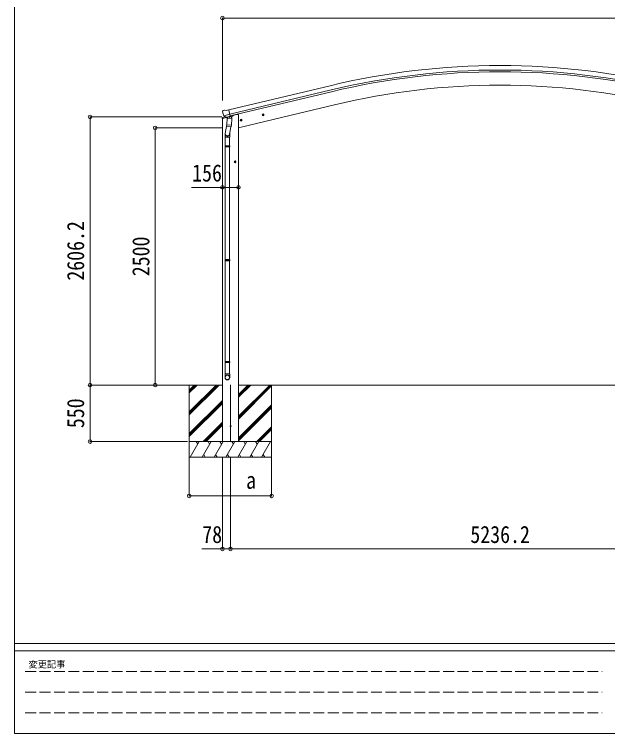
# Model space of a CAD drawing. Units: millimetres at full size. Extents: x -9783 to 9892, y -6828 to 6752.
# Drawn here: x -9783 to -4022, y -6828 to 163 of the extents above; entities that cross this region are included whole.
import ezdxf
from ezdxf.enums import TextEntityAlignment as Align

# ---------------------------------------------------------------- set-up
doc = ezdxf.new("R2010")
doc.units = ezdxf.units.MM
doc.header["$LTSCALE"] = 35
doc.header["$PDMODE"] = 32
doc.header["$PDSIZE"] = 35
doc.linetypes.add('DASHED3', pattern=[4, 3, -1])
for name, color, linetype, lineweight in [('0-0_0', 7, 'Continuous', 9), ('0-1_本体', 4, 'Continuous', 9), ('0-2_部品', 7, 'Continuous', 9), ('0-8_PARTS2', 2, 'Continuous', 9), ('0-A_寸法', 6, 'Continuous', 9), ('F-0_240', 7, 'Continuous', 9)]:
    doc.layers.add(name, color=color, linetype=linetype, lineweight=lineweight)
doc.styles.add('ＭＳ ゴシック', font='')
doc.styles.get('ＭＳ ゴシック').set_extended_font_data('MS Gothic')

msp = doc.modelspace()

# ---------------------------------------------------------------- linework, layer by layer
at = {"layer": '0-0_0'}
for p, q in [((-7762.31, -3439.41), (-8263.98, -3439.42)), ((-8084.76, -3439.41), (-8084.76, -4139.41)), ((-8084.76, -3700.14), (-7824.03, -3439.41)), ((-8084.76, -3714.28), (-7809.89, -3439.41)), ((-8084.76, -3728.43), (-7795.75, -3439.41)), ((-8084.76, -3516.3), (-8007.88, -3439.41)), ((-8084.76, -3502.15), (-8022.02, -3439.41)), ((-8084.76, -3488.01), (-8036.16, -3439.41)), ((-7606.31, -3742.19), (-7303.53, -3439.41)), ((-7606.31, -3756.33), (-7289.39, -3439.41)), ((-7606.31, -3558.35), (-7487.38, -3439.41)), ((-7606.31, -3544.2), (-7501.52, -3439.41)), ((-7606.31, -3530.06), (-7515.66, -3439.41)), ((-7606.31, -3770.48), (-7284.76, -3448.93)), ((-7605.81, -3439.41), (-2526.66, -3439.41)), ((-7284.76, -3439.41), (-7284.76, -4139.41)), ((-8084.76, -3912.27), (-7762.31, -3589.83)), ((-8084.76, -3926.42), (-7762.31, -3603.97)), ((-8084.76, -3940.56), (-7762.31, -3618.11)), ((-7606.31, -3954.32), (-7284.76, -3632.78)), ((-7606.31, -3968.46), (-7284.76, -3646.92)), ((-7606.31, -3982.61), (-7284.76, -3661.06)), ((-7949.77, -3989.41), (-7762.31, -3801.96)), ((-7935.63, -3989.41), (-7762.31, -3816.1)), ((-7921.48, -3989.41), (-7762.31, -3830.24)), ((-7429.27, -3989.41), (-7284.76, -3844.91)), ((-7415.13, -3989.41), (-7284.76, -3859.05)), ((-7400.98, -3989.41), (-7284.76, -3873.19)), ((-7284.76, -3989.41), (-8084.76, -3989.41)), ((-8074.47, -4139.41), (-7987.87, -3989.41)), ((-8002.87, -4015.4), (-8017.87, -3989.41)), ((-7959, -4139.41), (-7872.4, -3989.41)), ((-7887.4, -4015.4), (-7902.4, -3989.41)), ((-7843.53, -4139.41), (-7756.93, -3989.41)), ((-7771.93, -4015.4), (-7786.93, -3989.41)), ((-7617.76, -3989.41), (-7751.76, -3989.41)), ((-7728.06, -4139.41), (-7641.46, -3989.41)), ((-7656.46, -4015.4), (-7671.46, -3989.41)), ((-7612.59, -4139.41), (-7525.99, -3989.41)), ((-7540.99, -4015.4), (-7555.99, -3989.41)), ((-7497.12, -4139.41), (-7410.52, -3989.41)), ((-7440.52, -3989.41), (-7425.52, -4015.4)), ((-7381.65, -4139.41), (-7295.05, -3989.41)), ((-7944, -4113.44), (-7929, -4139.41)), ((-7828.53, -4113.43), (-7813.53, -4139.41)), ((-7713.06, -4113.43), (-7698.06, -4139.41)), ((-7597.59, -4113.44), (-7582.59, -4139.41)), ((-7482.12, -4113.44), (-7467.12, -4139.41)), ((-7366.65, -4113.44), (-7351.65, -4139.41)), ((-8084.76, -4139.41), (-7284.76, -4139.41))]:
    msp.add_line(p, q, dxfattribs=at)
at = {"layer": '0-1_本体'}
for p, q in [((-6717.39, -529.63), (-7700.64, -765.69)), ((-6707.32, -571.61), (-7690.56, -807.67)), ((-6703.39, -587.98), (-7686.64, -824.01)), ((-7095.6, -816.86), (-6672.81, -715.36)), ((-7626.81, -810.03), (-7660.08, -818.02)), ((-7606.31, -810.03), (-7626.31, -810.03)), ((-7606.31, -3989.41), (-7606.31, -810.03)), ((-7606.31, -939.47), (-7095.6, -816.86)), ((-7762.31, -3989.41), (-7762.31, -849.18))]:
    msp.add_line(p, q, dxfattribs=at)
for radius in [7073, 7029.83, 7013, 6882]:
    msp.add_arc((-5066.23, -7407.21), radius, 76.5, 103.5, dxfattribs=at)
at = {"layer": '0-2_部品'}
for p, q in [((-7754.7, -770.77), (-7741.52, -767.61)), ((-7726.96, -770.28), (-7740.22, -767.58)), ((-7726.96, -770.28), (-7701.03, -764.06)), ((-7762.02, -781.6), (-7761.74, -782.75)), ((-7734.9, -833.46), (-7761.84, -839.93)), ((-7757.8, -773.02), (-7761.65, -779.32)), ((-7747.96, -821.9), (-7690.46, -808.1)), ((-7731.11, -836.81), (-7747.49, -822.32)), ((-7728.4, -837.38), (-7720.88, -835.58)), ((-7727.57, -837.26), (-7726.04, -836.9)), ((-7726.04, -836.9), (-7689.33, -828.09)), ((-7724.2, -837.13), (-7724.25, -837.87)), ((-7723.49, -838.91), (-7697.68, -845.34)), ((-7695.28, -829.91), (-7696.3, -844.52)), ((-7689.33, -828.09), (-7687.8, -827.72)), ((-7686.25, -825.61), (-7685.3, -825.68)), ((-7685.3, -825.68), (-7671.99, -841)), ((-7681.62, -829.93), (-7663.41, -825.55)), ((-7659.58, -817.54), (-7659.58, -820.69)), ((-7357.89, -810.93), (-7377.34, -815.6)), ((-7374.92, -815.01), (-7372.78, -807.82)), ((-7369.75, -820.46), (-7374.92, -815.01)), ((-7372.78, -807.82), (-7365.49, -806.07)), ((-7365.28, -822.99), (-7369.95, -803.54)), ((-7365.49, -806.07), (-7360.32, -811.51)), ((-7764.14, -849.74), (-7721.32, -839.46)), ((-7764.14, -842.84), (-7764.14, -849.74)), ((-7720.89, -905.97), (-7735.43, -993.84)), ((-7716.58, -844.25), (-7721.25, -911.09)), ((-7670.89, -847.45), (-7716.58, -844.25)), ((-7714.8, -841.07), (-7715.03, -844.36)), ((-7675.56, -914.28), (-7670.89, -847.45)), ((-7671.99, -841), (-7672.43, -847.34)), ((-7571.82, -862.29), (-7591.26, -866.95)), ((-7588.84, -866.37), (-7586.71, -859.18)), ((-7583.67, -871.82), (-7588.84, -866.37)), ((-7586.71, -859.18), (-7579.41, -857.42)), ((-7579.2, -874.34), (-7583.87, -854.9)), ((-7579.41, -857.42), (-7574.24, -862.87)), ((-7722.11, -923.56), (-7721.24, -911.09)), ((-7721.71, -924.91), (-7721.72, -924.91)), ((-7675.56, -914.28), (-7721.25, -911.09)), ((-7720.27, -925.69), (-7678.57, -928.61)), ((-7682.1, -928.36), (-7694.73, -1003.16)), ((-7675.57, -914.28), (-7676.46, -926.98)), ((-7737.58, -1031), (-7737.58, -996.65)), ((-7691.58, -1031), (-7737.58, -1031)), ((-7735.58, -1031), (-7735.58, -1113.66)), ((-7693.58, -1031), (-7693.58, -1113.66)), ((-7691.58, -996.34), (-7691.58, -1031)), ((-7737.58, -1115.66), (-7736.58, -1113.66)), ((-7691.58, -1115.66), (-7737.58, -1115.66)), ((-7692.58, -1113.66), (-7736.58, -1113.66)), ((-7691.58, -1115.66), (-7692.58, -1113.66)), ((-7691.58, -1115.66), (-7691.58, -1123.66)), ((-7691.58, -1123.66), (-7737.58, -1123.66)), ((-7692.58, -1125.66), (-7736.58, -1125.66)), ((-7735.58, -1125.66), (-7735.58, -2219.84)), ((-7693.58, -1125.66), (-7693.58, -2219.84)), ((-7691.58, -1123.66), (-7692.58, -1125.66)), ((-7630.07, -1269.53), (-7650.07, -1269.53)), ((-7647.58, -1269.53), (-7643.83, -1263.03)), ((-7643.83, -1276.03), (-7647.58, -1269.53)), ((-7643.83, -1263.03), (-7636.32, -1263.03)), ((-7640.07, -1279.53), (-7640.07, -1259.53)), ((-7636.32, -1263.03), (-7632.57, -1269.53)), ((-7737.58, -2221.84), (-7736.58, -2219.84)), ((-7691.58, -2221.84), (-7737.58, -2221.84)), ((-7691.58, -2229.84), (-7737.58, -2229.84)), ((-7692.58, -2219.84), (-7736.58, -2219.84)), ((-7692.58, -2231.84), (-7736.58, -2231.84)), ((-7735.58, -2231.84), (-7735.58, -3210.03)), ((-7693.58, -2231.84), (-7693.58, -3210.03)), ((-7691.58, -2221.84), (-7692.58, -2219.84)), ((-7691.58, -2229.84), (-7692.58, -2231.84)), ((-7691.58, -2221.84), (-7691.58, -2229.84)), ((-7737.58, -3212.03), (-7736.58, -3210.03)), ((-7691.58, -3212.03), (-7737.58, -3212.03)), ((-7692.58, -3210.03), (-7736.58, -3210.03)), ((-7691.58, -3212.03), (-7692.58, -3210.03)), ((-7691.58, -3212.03), (-7691.58, -3220.03)), ((-7691.58, -3220.03), (-7737.58, -3220.03)), ((-7692.58, -3222.03), (-7736.58, -3222.03)), ((-7735.58, -3222.03), (-7735.58, -3332.03)), ((-7693.58, -3222.03), (-7693.58, -3332.03)), ((-7691.58, -3220.03), (-7692.58, -3222.03)), ((-7737.58, -3366.17), (-7737.58, -3332.03)), ((-7691.58, -3332.03), (-7737.58, -3332.03)), ((-7691.58, -3366.17), (-7691.58, -3332.03))]:
    msp.add_line(p, q, dxfattribs=at)
for points in [[(-7695.6, -829.51), (-7685.88, -827.17), (-7701.03, -764.06)], [(-7748.23, -821.33), (-7747.65, -822.17), (-7747.49, -822.32)], [(-7695.6, -829.51), (-7695.84, -829.66), (-7720.6, -835.6), (-7720.88, -835.58)], [(-7360.32, -811.51), (-7362.45, -818.71), (-7369.75, -820.46)], [(-7574.24, -862.87), (-7576.37, -870.06), (-7583.67, -871.82)], [(-7737.58, -1115.66), (-7737.58, -1123.66), (-7736.58, -1125.66)], [(-7632.57, -1269.53), (-7636.32, -1276.03), (-7643.83, -1276.03)], [(-7737.58, -2221.84), (-7737.58, -2229.84), (-7736.58, -2231.84)], [(-7737.58, -3212.03), (-7737.58, -3220.03), (-7736.58, -3222.03)]]:
    msp.add_lwpolyline(points, dxfattribs=at)
for centre, radius in [((-7367.62, -813.26), 8.5), ((-7367.62, -813.26), 7.7), ((-7367.62, -813.26), 6.5), ((-7581.54, -864.62), 8.5), ((-7581.54, -864.62), 7.7), ((-7581.54, -864.62), 6.5), ((-7640.07, -1269.53), 8.5), ((-7640.07, -1269.53), 7.7), ((-7640.07, -1269.53), 6.5)]:
    msp.add_circle(centre, radius, dxfattribs=at)
at = {"layer": '0-2_部品', "color": 4}
msp.add_circle((-7683.81, -3839.41), 4.5, dxfattribs=at)
at = {"layer": '0-2_部品'}
for centre, radius, start, end in [((-7740.82, -770.52), 3, 78.5, 103.5), ((-7564.94, -735.5), 202.4, 193.5, 205.09125), ((-7753.53, -775.63), 5, 103.5, 148.5), ((-7727.68, -836.78), 0.5, 248.23754, 283.5), ((-7724.7, -837.09), 0.5, 356, 103.5), ((-7723.25, -837.94), 1, 176, 256), ((-7694.68, -829.99), 0.604, 100.59842, 172.20595), ((-7687.92, -827.23), 0.5, 283.5, 318.76246), ((-7664.58, -820.69), 5, 283.5, 0), ((-7761.14, -842.84), 3, 103.5, 180), ((-7697.33, -844.37), 1.03, 250.03897, 351.96569), ((-7720.17, -923.73), 1.95, 175.04017, 217.47766), ((-7720.13, -923.7), 2, 217.40962, 266), ((-7678.43, -926.61), 2, 266, 349.46843), ((-7707.58, -996.65), 30, 177.45142, 180)]:
    msp.add_arc(centre, radius, start, end, dxfattribs=at)
for centre, major_axis, ratio, start_param, end_param in [((-7759.1, -780.88), (-1.57, -2.57), 0.99628, 4.712389, 5.4996506), ((-7729.12, -834.56), (-0.73, -2.92), 0.997631, 5.8041905, 6.6006116), ((-7729.07, -834.33), (2.63, 3.16), 0.650902, 4.0958226, 4.1686332), ((-7729.1, -834.46), (-0.73, -2.92), 0.997631, 0.3902369, 0.4789948), ((-7714.58, -996.34), (23, 0), 0.996195, 2.5560258, 6.5663028), ((-7714.58, -996.34), (21, 0), 0.996195, 2.9349147, 5.9512394), ((-7714.58, -3364.43), (-23, 0), 0.996195, 3.1415927, 6.2831853), ((-7714.58, -3366.17), (-23, 0), 0.996195, 3.1415927, 6.2831853), ((-7714.58, -3366.17), (0, -23.43), 0.981806, 4.712389, 7.8539816)]:
    msp.add_ellipse(centre, major_axis=major_axis, ratio=ratio, start_param=start_param, end_param=end_param, dxfattribs=at)
msp.add_ellipse((-7714.58, -3366.17), major_axis=(21, 0), ratio=0.996195, dxfattribs=at)
at = {"layer": '0-8_PARTS2', "color": 6}
msp.add_line((-7762.31, 127.48), (-2370.29, 127.48), dxfattribs=at)
at = {"layer": '0-8_PARTS2'}
msp.add_line((-7683.81, -3436.91), (-7683.81, -3991.91), dxfattribs=at)
at = {"layer": '0-A_寸法'}
for p, q in [((-7762.31, 127.48), (-7762.31, -674.85)), ((-9048.59, -833.21), (-7769.76, -833.21)), ((-9048.59, -3439.42), (-9048.59, -833.21)), ((-8414.88, -939.43), (-7769.76, -939.43)), ((-8414.88, -3439.42), (-8414.88, -939.43)), ((-7762.31, -1518.17), (-8062.31, -1518.17)), ((-7606.31, -1518.17), (-7762.31, -1518.17)), ((-9048.59, -3439.42), (-8099.57, -3439.42)), ((-9048.59, -3439.42), (-8102.32, -3439.42)), ((-9048.59, -3439.42), (-9048.59, -3989.41)), ((-8414.88, -3439.42), (-8102.32, -3439.42)), ((-9048.59, -3989.41), (-8100.6, -3989.41)), ((-8084.76, -4517.32), (-8084.76, -4142.91)), ((-7762.31, -5032.3), (-7762.31, -4142.91)), ((-7684.31, -5032.3), (-7684.31, -4142.91)), ((-7762.31, -5032.3), (-7962.31, -5032.3)), ((-7762.31, -5032.3), (-7684.31, -5032.3)), ((-7684.31, -5032.3), (-2448.16, -5032.3))]:
    msp.add_line(p, q, dxfattribs=at)
msp.add_lwpolyline([(-8084.76, -4517.32), (-7284.76, -4517.32), (-7284.76, -4142.91)], dxfattribs=at)
for p in [(-7762.31, 127.48), (-9048.59, -833.21), (-8414.88, -939.43), (-7762.31, -1518.17), (-7606.31, -1518.17), (-9048.59, -3439.42), (-8414.88, -3439.42), (-9048.59, -3989.41), (-8084.76, -4517.32), (-7284.76, -4517.32), (-7762.31, -5032.3), (-7684.31, -5032.3)]:
    msp.add_point(p, dxfattribs=at)
at = {"layer": 'F-0_240', "color": 5}
for p, q in [((-9783.03, 6751.9), (-9783.03, -6828.1)), ((-9783.03, -5953.1), (9396.97, -5953.1)), ((-9783.03, -6023.1), (6285.75, -6023.1)), ((-9783.03, -6828.1), (9396.97, -6828.1))]:
    msp.add_line(p, q, dxfattribs=at)
at = {"layer": 'F-0_240', "color": 4, "linetype": 'DASHED3'}
for p, q in [((-9678.03, -6224.35), (-4074.25, -6224.35)), ((-9678.03, -6425.6), (-4074.25, -6425.6)), ((-9678.03, -6626.85), (-4074.25, -6626.85))]:
    msp.add_line(p, q, dxfattribs=at)

# ---------------------------------------------------------------- texts
at = {"layer": '0-A_寸法', "color": 7, "style": 'ＭＳ ゴシック', "width": 0.85}
for s, p in [('156', (-8056.68, -1511.17)), ('a', (-7532.88, -4498.32)), ('78', (-7958.56, -5025.3)), ('5236.2', (-5354.98, -5025.3))]:
    msp.add_text(s, height=166.8, dxfattribs=at).set_placement(p, align=Align.BOTTOM_LEFT)
for s, p in [('2606.2', (-9055.59, -2425.07)), ('2500', (-8421.88, -2381.93)), ('550', (-9055.59, -3858.79))]:
    msp.add_text(s, height=166.8, rotation=90, dxfattribs=at).set_placement(p, align=Align.BOTTOM_LEFT)
at = {"layer": 'F-0_240', "style": 'ＭＳ ゴシック'}
msp.add_text('変更記事', height=64.15, dxfattribs=at).set_placement((-9646.27, -6206.85), align=Align.BOTTOM_LEFT)

doc.saveas('drawing.dxf')
